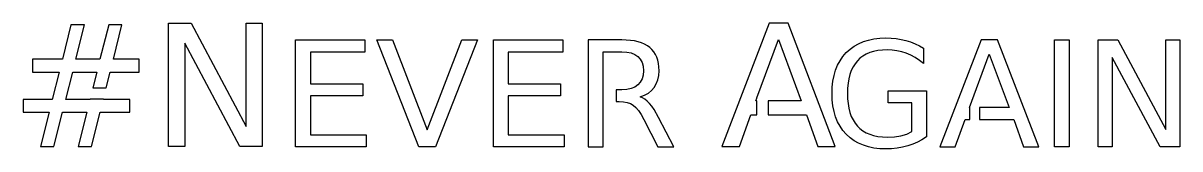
# Model space of a CAD drawing. Extents: x 13 to 186, y 135 to 154.
import ezdxf

# ---------------------------------------------------------------- set-up
doc = ezdxf.new("R2010")
doc.units = 0
doc.layers.add('Layer_1', color=7, linetype='CONTINUOUS')

msp = doc.modelspace()

# ---------------------------------------------------------------- linework, layer by layer
at = {"layer": 'Layer_1', "color": 7}
for points in [[(20.404887, 153.294869), (19.139848, 148.148174), (14.662326, 148.148174), (14.662326, 146.238213), (18.655881, 146.238213), (17.614084, 142.095828), (13.248459, 142.095828), (13.248459, 140.197994), (17.155473, 140.197994), (15.865629, 135.063423), (17.862131, 135.063423), (19.139848, 140.197994), (22.773459, 140.197994), (21.496293, 135.063423), (23.480668, 135.063423), (24.770512, 140.197994), (29.197873, 140.197994), (29.197873, 142.095828), (25.253928, 142.095828), (25.267157, 142.150399), (23.270655, 142.150399), (23.257426, 142.095828), (19.623264, 142.095828), (20.665061, 146.238213), (24.274418, 146.238213), (23.686823, 143.843732), (25.683325, 143.843732), (26.27092, 146.238213), (30.624419, 146.238213), (30.624419, 148.148174), (26.754887, 148.148174), (28.032053, 153.294869), (26.047678, 153.294869), (24.745708, 148.148174), (21.124223, 148.148174), (22.414067, 153.294869), (20.404887, 153.294869), (20.404887, 153.294869)], [(35.014575, 153.58021), (38.388011, 153.58021), (46.598363, 138.089684), (46.598363, 153.58021), (49.029222, 153.58021), (49.029222, 135.063511), (45.655783, 135.063511), (37.445434, 150.554037), (37.445434, 135.063511), (35.014575, 135.063511), (35.014575, 153.58021), (35.014575, 153.58021)], [(124.844748, 153.580399), (117.775411, 135.063423), (120.417387, 135.063423), (122.104105, 139.813799), (123.010854, 139.813799), (123.010854, 141.897392), (122.860373, 141.897392), (123.010854, 142.305291), (123.010854, 142.3775), (123.037312, 142.3775), (126.258616, 151.112058), (129.669534, 141.897392), (124.704187, 141.897392), (124.704187, 139.813799), (130.450607, 139.813799), (132.137325, 135.063423), (134.741818, 135.063423), (127.685159, 153.580399), (124.844748, 153.580399), (124.844748, 153.580399)], [(54.014965, 151.059144), (64.38896, 151.059144), (64.38896, 149.232339), (56.234824, 149.232339), (56.234824, 144.482638), (64.04829, 144.482638), (64.04829, 142.65583), (56.234824, 142.65583), (56.234824, 136.842281), (64.586773, 136.842281), (64.586773, 135.015474), (54.014965, 135.015474), (54.014965, 151.059144), (54.014965, 151.059144)], [(72.444195, 135.015474), (66.180233, 151.059144), (68.498997, 151.059144), (73.696985, 137.551514), (78.905964, 151.059144), (81.213737, 151.059144), (74.960768, 135.015474), (72.444195, 135.015474), (72.444195, 135.015474)], [(83.598439, 151.059144), (93.972436, 151.059144), (93.972436, 149.232339), (85.8183, 149.232339), (85.8183, 144.482638), (93.631763, 144.482638), (93.631763, 142.65583), (85.8183, 142.65583), (85.8183, 136.842281), (94.170246, 136.842281), (94.170246, 135.015474), (83.598439, 135.015474), (83.598439, 151.059144), (83.598439, 151.059144)], [(97.796988, 151.05931), (97.796988, 135.0154), (100.016852, 135.0154), (100.016852, 141.79632), (100.020747, 141.79632), (100.020747, 143.580145), (100.016852, 143.580145), (100.016852, 149.275485), (102.808159, 149.275485), (103.560934, 149.230449), (104.214803, 149.095372), (104.769768, 148.870298), (105.225827, 148.555271), (105.586379, 148.157036), (105.84386, 147.671535), (105.998314, 147.098726), (106.049789, 146.438562), (105.998314, 145.776977), (105.84386, 145.199972), (105.586379, 144.707593), (105.225827, 144.299882), (104.769768, 143.984929), (104.214803, 143.760018), (103.560934, 143.625106), (102.808159, 143.580145), (101.990545, 143.580145), (101.990545, 141.79632), (102.434517, 141.79632), (103.058816, 141.763373), (103.61301, 141.664563), (104.097147, 141.499934), (104.511272, 141.269532), (104.898648, 140.938459), (105.291519, 140.471765), (105.689886, 139.869404), (106.093748, 139.131329), (108.192965, 135.0154), (110.577421, 135.0154), (108.324839, 139.399739), (107.643495, 140.608656), (107.302823, 141.104312), (106.962152, 141.527433), (106.624228, 141.880704), (106.280809, 142.166814), (105.931895, 142.385762), (105.577485, 142.537548), (106.223115, 142.769296), (106.786322, 143.077652), (107.267108, 143.462573), (107.665472, 143.924013), (107.982793, 144.455938), (108.20945, 145.052337), (108.345444, 145.713211), (108.390775, 146.438562), (108.369139, 147.000529), (108.304233, 147.525877), (108.196056, 148.01461), (108.044609, 148.466735), (107.84989, 148.882256), (107.611901, 149.26118), (107.330641, 149.603512), (107.006111, 149.909258), (106.637622, 150.178755), (106.22449, 150.412338), (105.766712, 150.61), (105.264291, 150.771737), (104.717225, 150.897542), (104.125514, 150.987409), (102.808159, 151.05931), (97.796988, 151.05931), (97.796988, 151.05931)], [(146.214742, 137.304358), (146.214742, 141.613474), (142.64447, 141.613474), (142.64447, 143.397299), (148.378545, 143.397299), (148.378545, 136.50916), (147.729404, 136.090069), (147.047806, 135.724707), (146.333751, 135.413074), (145.58724, 135.155171), (144.811653, 134.957715), (144.010371, 134.816676), (143.183393, 134.732052), (142.33072, 134.703844), (141.409753, 134.738097), (140.540175, 134.840855), (139.721988, 135.012118), (138.955191, 135.251886), (138.239784, 135.56016), (137.575768, 135.936939), (136.963142, 136.382224), (136.401906, 136.896013), (135.902372, 137.473607), (135.469442, 138.10493), (135.103118, 138.789983), (134.803397, 139.528765), (134.570281, 140.321277), (134.40377, 141.167519), (134.303863, 142.067491), (134.270561, 143.021192), (134.303863, 143.977244), (134.40377, 144.878895), (134.570281, 145.726144), (134.803397, 146.518992), (135.103118, 147.257439), (135.469442, 147.941484), (135.902372, 148.571128), (136.401906, 149.146371), (136.963142, 149.662679), (137.575768, 150.110146), (138.239784, 150.488772), (138.955191, 150.798557), (139.721988, 151.0395), (140.540175, 151.211603), (141.409753, 151.314865), (142.33072, 151.349285), (143.110365, 151.325107), (143.869724, 151.252572), (144.608797, 151.13168), (145.327584, 150.962432), (146.027439, 150.74617), (146.698893, 150.484238), (147.341947, 150.176636), (147.9566, 149.823363), (147.9566, 147.512991), (147.341269, 147.991855), (146.707005, 148.407587), (146.053808, 148.760188), (145.381678, 149.049657), (144.691291, 149.275321), (143.983323, 149.436509), (143.257773, 149.533222), (142.514642, 149.56546), (141.796531, 149.539771), (141.1244, 149.462702), (140.498251, 149.334255), (139.918082, 149.154429), (139.383893, 148.923224), (138.895686, 148.64064), (138.453459, 148.306677), (138.057213, 147.921335), (137.709821, 147.485117), (137.408748, 146.998528), (137.153994, 146.461568), (136.945558, 145.874235), (136.783442, 145.236532), (136.667645, 144.548457), (136.598166, 143.81001), (136.575007, 143.021192), (136.598166, 142.234892), (136.667645, 141.498628), (136.783442, 140.812399), (136.945558, 140.176206), (137.153994, 139.590049), (137.408748, 139.053928), (137.709821, 138.567843), (138.057213, 138.131794), (138.453459, 137.746452), (138.895686, 137.412488), (139.383893, 137.129904), (139.918082, 136.898698), (140.498251, 136.718872), (141.1244, 136.590424), (141.796531, 136.513356), (142.514642, 136.487666), (143.610068, 136.536023), (144.581073, 136.681093), (145.443888, 136.938996), (146.214742, 137.304358), (146.214742, 137.304358)], [(156.568527, 151.05931), (150.401697, 135.0154), (152.706383, 135.0154), (154.177286, 139.131329), (154.867782, 139.131329), (154.867782, 140.936645), (154.837486, 140.936645), (157.801894, 148.92063), (160.776878, 140.936645), (156.344933, 140.936645), (156.344933, 139.131329), (161.458721, 139.131329), (162.930103, 135.0154), (165.202091, 135.0154), (159.045837, 151.05931), (156.568527, 151.05931), (156.568527, 151.05931)], [(167.549819, 151.059144), (169.735254, 151.059144), (169.735254, 135.015474), (167.549819, 135.015474), (167.549819, 151.059144), (167.549819, 151.059144)], [(174.084496, 151.059144), (177.027264, 151.059144), (184.189446, 137.637482), (184.189446, 151.059144), (186.309971, 151.059144), (186.309971, 135.015474), (183.367203, 135.015474), (176.205024, 148.437138), (176.205024, 135.015474), (174.084496, 135.015474), (174.084496, 151.059144), (174.084496, 151.059144)]]:
    msp.add_lwpolyline(points, dxfattribs=at)

doc.saveas('drawing.dxf')
